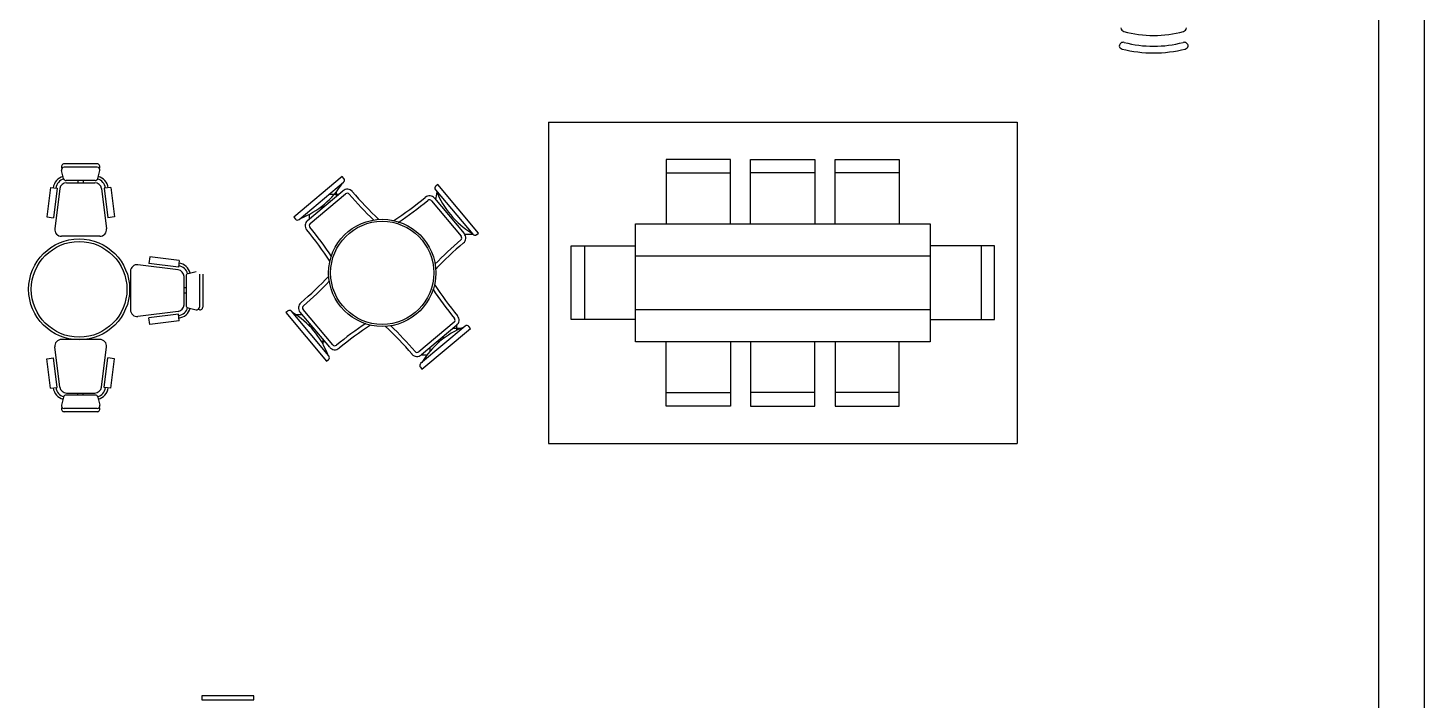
# Model space of a CAD drawing. Header units: inches. Extents: x 11.8 to 54.3, y 7.5 to 32.3.
# Drawn here: x 43.88 to 54.31, y 13.19 to 18.21 of the extents above; entities that cross this region are included whole.
import ezdxf

# ---------------------------------------------------------------- set-up
doc = ezdxf.new("R2010")
doc.units = ezdxf.units.IN
doc.header["$MEASUREMENT"] = 0
for name, color, linetype in [('02', 2, 'Continuous'), ('1', 1, 'Continuous'), ('4', 4, 'Continuous'), ('kadrbm', 4, 'Continuous')]:
    doc.layers.add(name, color=color, linetype=linetype)

# ---------------------------------------------------------------- blocks, each defined once
blk = doc.blocks.new('kadrbm')
at = {"layer": 'kadrbm', "color": 4}
blk.add_lwpolyline([(0, 0), (0, 24.797), (21, 24.797), (21, 0), (0, 0)], close=True, dxfattribs=at)
blk.add_lwpolyline([(20.663, 0.326), (20.663, 24.46), (0.337, 24.46), (0.337, 0.326), (20.663, 0.326)], dxfattribs=at)

msp = doc.modelspace()

# ---------------------------------------------------------------- linework, layer by layer
at = {"layer": '02'}
for p, q in [((47.771, 17.51), (47.771, 15.11)), ((47.771, 17.51), (51.271, 17.51)), ((51.271, 17.51), (51.271, 15.11)), ((48.651, 17.23), (48.651, 16.75)), ((49.131, 17.23), (48.651, 17.23)), ((49.131, 16.75), (49.131, 17.23)), ((49.281, 16.75), (49.281, 17.23)), ((49.281, 17.23), (49.761, 17.23)), ((49.761, 17.23), (49.761, 16.75)), ((49.911, 16.75), (49.911, 17.23)), ((49.911, 17.23), (50.391, 17.23)), ((50.391, 17.23), (50.391, 16.75)), ((48.651, 17.13), (49.131, 17.13)), ((49.761, 17.13), (49.281, 17.13)), ((50.391, 17.13), (49.911, 17.13)), ((48.421, 16.75), (50.621, 16.75)), ((48.421, 15.87), (48.421, 16.75)), ((50.621, 16.75), (50.621, 15.87)), ((47.941, 16.035), (47.941, 16.585)), ((47.941, 16.585), (48.421, 16.585)), ((48.041, 16.585), (48.041, 16.035)), ((51.101, 16.585), (50.621, 16.585)), ((51.001, 16.585), (51.001, 16.035)), ((51.101, 16.035), (51.101, 16.585)), ((48.421, 16.51), (50.621, 16.51)), ((48.421, 16.11), (50.621, 16.11)), ((48.421, 16.035), (47.941, 16.035)), ((50.621, 16.035), (51.101, 16.035)), ((50.621, 15.87), (48.421, 15.87)), ((48.651, 15.39), (48.651, 15.87)), ((49.131, 15.87), (49.131, 15.39)), ((49.281, 15.87), (49.281, 15.39)), ((49.761, 15.39), (49.761, 15.87)), ((49.911, 15.87), (49.911, 15.39)), ((50.391, 15.39), (50.391, 15.87)), ((48.651, 15.49), (49.131, 15.49)), ((49.761, 15.49), (49.281, 15.49)), ((50.391, 15.49), (49.911, 15.49)), ((49.131, 15.39), (48.651, 15.39)), ((49.281, 15.39), (49.761, 15.39)), ((49.911, 15.39), (50.391, 15.39)), ((47.771, 15.11), (51.271, 15.11))]:
    msp.add_line(p, q, dxfattribs=at)
for centre, radius, start, end in [((52.075, 18.215), 0.03, 184.9317, 254.6924), ((52.29, 19), 0.844, 254.6924, 285.3076), ((52.505, 18.215), 0.03, 285.3076, 355.0683), ((52.063, 18.075), 0.03, 75.4017, 176.3764), ((52.062, 18.084), 0.03, 193.487, 255.9852), ((52.29, 19), 0.974, 255.9852, 284.0148), ((52.29, 18.95), 0.874, 255.4017, 284.5983), ((52.518, 18.075), 0.03, 3.6236, 104.5983), ((52.519, 18.084), 0.03, 284.0148, 346.513)]:
    msp.add_arc(centre, radius, start, end, dxfattribs=at)
at = {"layer": '1'}
for p, q in [((44.151, 17.088), (44.136, 17.148)), ((44.238, 17.198), (44.155, 17.198)), ((44.238, 17.173), (44.155, 17.173)), ((44.402, 17.198), (44.238, 17.198)), ((44.402, 17.173), (44.238, 17.173)), ((44.406, 17.088), (44.421, 17.148)), ((44.053, 17.022), (44.026, 16.802)), ((44.053, 17.022), (44.103, 17.016)), ((44.103, 17.016), (44.076, 16.795)), ((44.238, 17.073), (44.17, 17.073)), ((44.387, 17.073), (44.238, 17.073)), ((44.258, 17.073), (44.258, 17.057)), ((44.298, 17.073), (44.298, 17.057)), ((44.503, 17.022), (44.454, 17.016)), ((44.454, 17.016), (44.481, 16.795)), ((44.503, 17.022), (44.531, 16.802)), ((45.992, 16.753), (46.256, 16.974)), ((46.136, 16.972), (46.207, 16.972)), ((46.188, 16.956), (46.188, 16.988)), ((46.898, 16.921), (47.119, 16.658)), ((46.93, 16.93), (46.941, 16.989)), ((44.026, 16.802), (44.076, 16.795)), ((44.531, 16.802), (44.481, 16.795)), ((45.988, 16.788), (45.988, 16.821)), ((46.068, 16.872), (46.087, 16.872)), ((46.088, 16.872), (46.088, 16.887)), ((47.146, 16.672), (47.206, 16.672)), ((44.794, 16.504), (44.788, 16.454)), ((45.014, 16.476), (44.794, 16.504)), ((45.014, 16.476), (45.008, 16.427)), ((45.008, 16.427), (44.788, 16.454)), ((45.08, 16.379), (45.14, 16.394)), ((45.165, 16.375), (45.165, 16.212)), ((45.19, 16.375), (45.19, 16.212)), ((45.065, 16.272), (45.05, 16.272)), ((45.065, 16.36), (45.065, 16.212)), ((45.065, 16.232), (45.05, 16.232)), ((45.065, 16.212), (45.065, 16.143)), ((45.165, 16.212), (45.165, 16.128)), ((45.19, 16.212), (45.19, 16.128)), ((45.008, 16.076), (44.788, 16.049)), ((45.014, 16.027), (45.008, 16.076)), ((45.08, 16.124), (45.14, 16.109)), ((45.874, 16.072), (45.933, 16.072)), ((46.161, 15.847), (45.94, 16.11)), ((44.794, 15.999), (44.788, 16.049)), ((45.014, 16.027), (44.794, 15.999)), ((45.988, 15.986), (45.988, 16.007)), ((46.002, 15.972), (46.017, 15.972)), ((47.067, 16.016), (46.803, 15.795)), ((47.061, 15.972), (47.132, 15.972)), ((47.088, 15.956), (47.088, 15.994)), ((46.076, 15.872), (46.101, 15.872)), ((46.088, 15.851), (46.088, 15.888)), ((46.942, 15.872), (46.96, 15.872)), ((46.988, 15.894), (46.988, 15.91)), ((44.026, 15.743), (44.076, 15.749)), ((44.053, 15.522), (44.026, 15.743)), ((44.103, 15.529), (44.076, 15.749)), ((44.454, 15.529), (44.481, 15.749)), ((44.531, 15.743), (44.481, 15.749)), ((44.503, 15.522), (44.531, 15.743)), ((46.823, 15.772), (46.865, 15.772)), ((46.888, 15.8), (46.888, 15.826)), ((44.053, 15.522), (44.103, 15.529)), ((44.151, 15.457), (44.136, 15.397)), ((44.238, 15.472), (44.17, 15.472)), ((44.387, 15.472), (44.238, 15.472)), ((44.258, 15.472), (44.258, 15.487)), ((44.298, 15.472), (44.298, 15.487)), ((44.406, 15.457), (44.421, 15.397)), ((44.503, 15.522), (44.454, 15.529)), ((44.402, 15.372), (44.155, 15.372)), ((44.238, 15.347), (44.155, 15.347)), ((44.402, 15.347), (44.238, 15.347))]:
    msp.add_line(p, q, dxfattribs=at)
for centre, radius in [((46.53, 16.384), 0.385), ((44.267, 16.261), 0.357)]:
    msp.add_circle(centre, radius, dxfattribs=at)
for centre, radius, start, end in [((44.173, 17.007), 0.1, 104.9474, 172.875), ((44.155, 17.178), 0.02, 90, 219.0384), ((44.155, 17.153), 0.02, 90, 194.0362), ((44.402, 17.178), 0.02, 320.9616, 90), ((44.402, 17.153), 0.02, 345.9637, 90), ((44.384, 17.007), 0.1, 7.125, 75.0526), ((44.173, 17.007), 0.08, 104.9617, 172.875), ((44.17, 17.093), 0.02, 194.0362, 270), ((44.387, 17.093), 0.02, 270, 345.9637), ((44.384, 17.007), 0.08, 7.125, 75.0383), ((45.691, 17.381), 0.633, 291.103, 328.897), ((47.526, 17.223), 0.633, 201.103, 238.897), ((46.269, 16.958), 0.02, 40.6414, 130), ((48.343, 18.739), 2.714, 220.6414, 226.2362), ((45.149, 19.022), 2.714, 303.5835, 309.3586), ((46.883, 16.909), 0.02, 40, 129.3586), ((46.005, 16.737), 0.02, 130, 219.3586), ((43.891, 15.004), 2.714, 33.5835, 39.3586), ((48.884, 14.571), 2.714, 130.6414, 136.2362), ((47.104, 16.645), 0.02, 310.6414, 40), ((45, 16.357), 0.08, 14.9617, 82.875), ((45, 16.357), 0.1, 14.9474, 82.875), ((45.085, 16.36), 0.02, 104.0363, 180), ((44.175, 18.198), 2.714, 310.6414, 316.2362), ((49.168, 17.765), 2.714, 213.5835, 219.3586), ((45, 16.146), 0.08, 277.125, 345.0383), ((45, 16.146), 0.1, 277.125, 345.0526), ((45.085, 16.143), 0.02, 180, 255.9638), ((45.145, 16.128), 0.02, 255.9638, 0), ((45.17, 16.128), 0.02, 230.9616, 0), ((45.533, 15.546), 0.633, 21.103, 58.897), ((45.955, 16.123), 0.02, 130.6414, 220), ((47.91, 13.746), 2.714, 123.5835, 129.3586), ((44.716, 14.029), 2.714, 40.6414, 46.2362), ((47.368, 15.388), 0.633, 111.103, 148.897), ((47.054, 16.031), 0.02, 310, 39.3586), ((46.176, 15.86), 0.02, 220, 309.3586), ((46.79, 15.81), 0.02, 220.6414, 310), ((44.173, 15.537), 0.1, 187.125, 255.0526), ((44.173, 15.537), 0.08, 187.125, 255.0383), ((44.17, 15.452), 0.02, 90, 165.9638), ((44.387, 15.452), 0.02, 14.0363, 90), ((44.384, 15.537), 0.08, 284.9617, 352.875), ((44.384, 15.537), 0.1, 284.9474, 352.875), ((44.155, 15.392), 0.02, 165.9638, 270), ((44.155, 15.367), 0.02, 140.9616, 270), ((44.402, 15.392), 0.02, 270, 14.0363), ((44.402, 15.367), 0.02, 270, 39.0384)]:
    msp.add_arc(centre, radius, start, end, dxfattribs=at)
at = {"layer": '4'}
for p, q in [((46.232, 17.103), (45.87, 16.799)), ((46.244, 17.089), (46.232, 17.103)), ((44.123, 17.013), (44.085, 16.713)), ((44.173, 17.057), (44.384, 17.057)), ((44.434, 17.013), (44.471, 16.713)), ((45.91, 16.783), (46.242, 17.061)), ((45.973, 16.776), (46.237, 16.997)), ((46.928, 17.004), (47.206, 16.672)), ((46.945, 17.044), (46.93, 17.032)), ((47.249, 16.681), (46.945, 17.044)), ((46.921, 16.941), (47.142, 16.677)), ((45.87, 16.799), (45.882, 16.785)), ((47.234, 16.669), (47.249, 16.681)), ((44.422, 16.657), (44.135, 16.657)), ((44.65, 16.395), (44.65, 16.108)), ((45.006, 16.407), (44.706, 16.445)), ((45.05, 16.146), (45.05, 16.357)), ((45.006, 16.096), (44.706, 16.059)), ((45.825, 16.099), (45.81, 16.087)), ((45.81, 16.087), (46.114, 15.725)), ((46.131, 15.765), (45.853, 16.097)), ((46.138, 15.828), (45.917, 16.091)), ((47.149, 15.986), (46.817, 15.707)), ((47.086, 15.993), (46.823, 15.772)), ((46.827, 15.665), (47.189, 15.969)), ((47.189, 15.969), (47.177, 15.983)), ((44.422, 15.887), (44.135, 15.887)), ((44.123, 15.531), (44.085, 15.831)), ((44.434, 15.531), (44.471, 15.831)), ((46.114, 15.725), (46.129, 15.737)), ((46.815, 15.679), (46.827, 15.665)), ((44.173, 15.487), (44.384, 15.487)), ((45.183, 13.226), (45.183, 13.196)), ((45.572, 13.226), (45.183, 13.226)), ((45.183, 13.196), (45.572, 13.196)), ((45.572, 13.196), (45.572, 13.226))]:
    msp.add_line(p, q, dxfattribs=at)
for centre, radius in [((46.53, 16.384), 0.4), ((44.267, 16.261), 0.377)]:
    msp.add_circle(centre, radius, dxfattribs=at)
for centre, radius, start, end in [((44.173, 17.007), 0.05, 90, 172.875), ((44.384, 17.007), 0.05, 7.125, 90), ((46.269, 16.958), 0.05, 40.6414, 130), ((46.229, 17.076), 0.02, 310, 40), ((46.943, 17.016), 0.02, 130, 220), ((48.343, 18.739), 2.684, 220.6414, 226.7738), ((45.149, 19.022), 2.684, 303.1291, 309.3586), ((46.883, 16.909), 0.05, 40, 129.3586), ((45.897, 16.798), 0.02, 220, 310), ((44.135, 16.707), 0.05, 172.875, 270), ((44.422, 16.707), 0.05, 270, 7.125), ((46.005, 16.737), 0.05, 130, 219.3586), ((43.891, 15.004), 2.684, 33.1291, 39.3586), ((48.884, 14.571), 2.684, 130.6414, 136.7738), ((47.104, 16.645), 0.05, 310.6414, 40), ((47.222, 16.685), 0.02, 220, 310), ((44.7, 16.395), 0.05, 82.875, 180), ((45, 16.357), 0.05, 0, 82.875), ((44.175, 18.198), 2.684, 310.6414, 316.7738), ((49.168, 17.765), 2.684, 213.1291, 219.3586), ((45.955, 16.123), 0.05, 130.6414, 220), ((44.7, 16.108), 0.05, 180, 277.125), ((45, 16.146), 0.05, 277.125, 0), ((45.838, 16.084), 0.02, 40, 130), ((47.054, 16.031), 0.05, 310, 39.3586), ((47.91, 13.746), 2.684, 123.1291, 129.3586), ((44.716, 14.029), 2.684, 40.6414, 46.7738), ((47.162, 15.971), 0.02, 40, 130), ((44.135, 15.837), 0.05, 90, 187.125), ((44.422, 15.837), 0.05, 352.875, 90), ((46.116, 15.752), 0.02, 310, 40), ((46.176, 15.86), 0.05, 220, 309.3586), ((46.79, 15.81), 0.05, 220.6414, 310), ((46.83, 15.692), 0.02, 130, 220), ((44.173, 15.537), 0.05, 187.125, 270), ((44.384, 15.537), 0.05, 270, 352.875)]:
    msp.add_arc(centre, radius, start, end, dxfattribs=at)

# ---------------------------------------------------------------- block references
at = {"layer": 'kadrbm'}
msp.add_blockref('kadrbm', (33.309, 7.501), dxfattribs=at)

doc.saveas('drawing.dxf')
